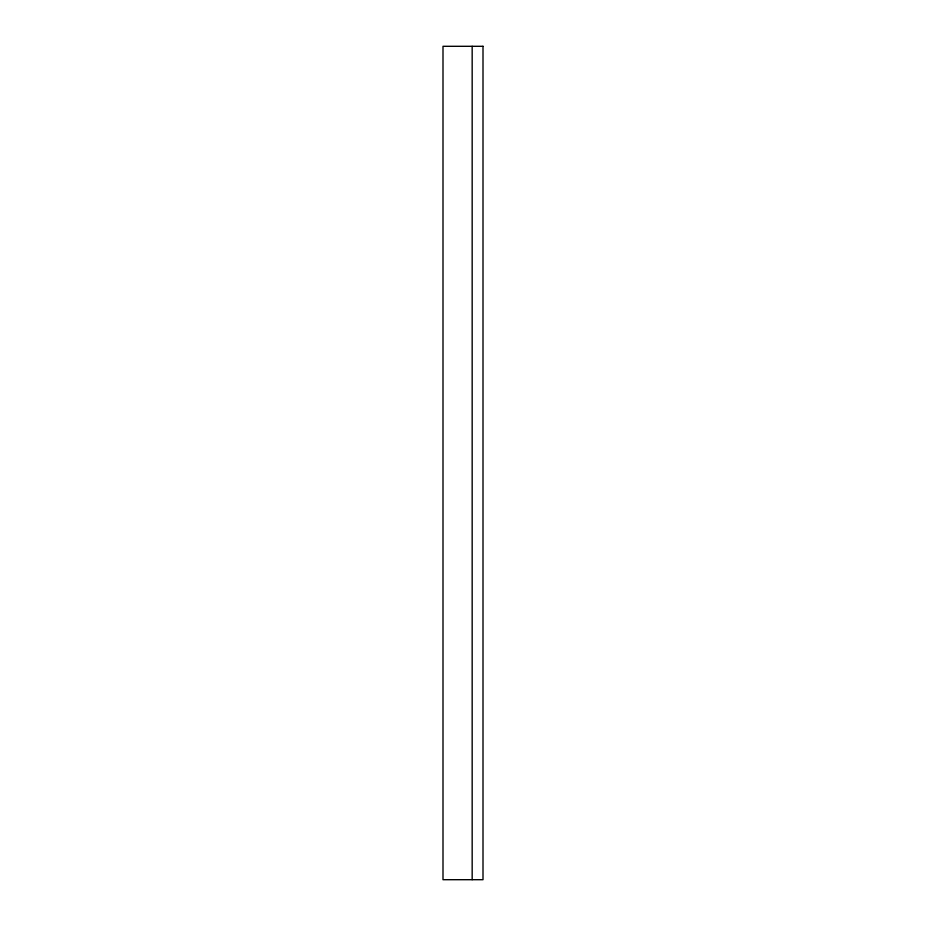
<?xml version="1.0" encoding="UTF-8"?>
<svg xmlns="http://www.w3.org/2000/svg" width="926" height="926" viewBox="0 0 926 926"><rect width="100%" height="100%" fill="white"/><g stroke="black" fill="none" stroke-linecap="round" stroke-linejoin="round"><path stroke-width="1.39" d="M472.167 46.3L472.167 879.7M483.002 46.3L442.998 46.3L442.998 879.7L483.002 879.7L483.002 46.3"/></g></svg>
